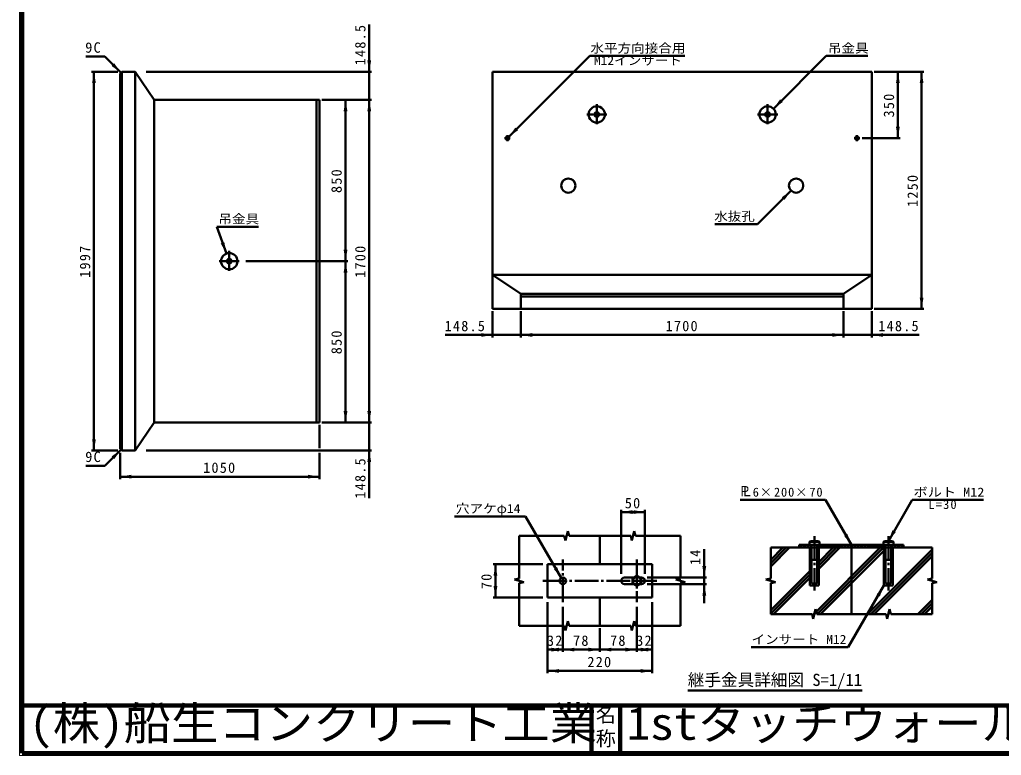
# Model space of a CAD drawing. Units: millimetres, scale not verified, with parts at other scales. Extents: x 100 to 4105, y 100 to 2870.
# Drawn here: x 100 to 2168, y 100 to 1652 of the extents above; entities that cross this region are included whole.
import ezdxf
from ezdxf.enums import TextEntityAlignment as Align

# ---------------------------------------------------------------- set-up
doc = ezdxf.new("R2010")
doc.units = ezdxf.units.MM
doc.header["$LTSCALE"] = 5
doc.linetypes.add('USER1', pattern=[8, 4, -4])
doc.linetypes.add('USER2', pattern=[13.4, 10, -1.2, 1, -1.2])
doc.layers.add('V-nasSTD', color=7, linetype='Continuous', lineweight=50)
doc.styles.add('ＭＳ ゴシック', font='')
doc.styles.get('ＭＳ ゴシック').set_extended_font_data('MS Gothic')

msp = doc.modelspace()

# ---------------------------------------------------------------- hatches: boundary and pattern name
at = {"layer": 'V-nasSTD'}
for points in [[(296.461, 1556.698), (299.289, 1559.526), (313.431, 1539.727), (293.632, 1553.869)], [(836.631, 1565.527), (840.631, 1565.527), (836.631, 1541.527), (832.631, 1565.527)], [(256.631, 1517.527), (252.631, 1517.527), (256.631, 1541.527), (260.631, 1517.527)], [(1950.431, 1517.527), (1946.431, 1517.527), (1950.431, 1541.527), (1954.431, 1517.527)], [(2000.431, 1517.527), (1996.431, 1517.527), (2000.431, 1541.527), (2004.431, 1517.527)], [(786.631, 1458.127), (782.631, 1458.127), (786.631, 1482.127), (790.631, 1458.127)], [(836.631, 1458.127), (832.631, 1458.127), (836.631, 1482.127), (840.631, 1458.127)], [(1705.164, 1480.66), (1707.992, 1477.832), (1688.193, 1463.689), (1702.336, 1483.488)], [(1147.489, 1421.185), (1150.317, 1418.356), (1130.518, 1404.214), (1144.66, 1424.013)], [(1950.431, 1425.527), (1954.431, 1425.527), (1950.431, 1401.527), (1946.431, 1425.527)], [(1708.454, 1273.95), (1705.626, 1276.779), (1725.425, 1290.921), (1711.282, 1271.122)], [(527.54, 1180.843), (531.299, 1182.211), (535.748, 1158.29), (523.781, 1179.475)], [(786.631, 1166.127), (790.631, 1166.127), (786.631, 1142.127), (782.631, 1166.127)], [(786.631, 1118.127), (782.631, 1118.127), (786.631, 1142.127), (790.631, 1118.127)], [(2000.431, 1065.527), (2004.431, 1065.527), (2000.431, 1041.527), (1996.431, 1065.527)], [(1072.631, 986.527), (1072.631, 990.527), (1096.631, 986.527), (1072.631, 982.527)], [(1180.031, 986.527), (1180.031, 982.527), (1156.031, 986.527), (1180.031, 990.527)], [(1812.031, 986.527), (1812.031, 990.527), (1836.031, 986.527), (1812.031, 982.527)], [(1919.431, 986.527), (1919.431, 982.527), (1895.431, 986.527), (1919.431, 990.527)], [(786.631, 826.127), (790.631, 826.127), (786.631, 802.127), (782.631, 826.127)], [(836.631, 826.127), (840.631, 826.127), (836.631, 802.127), (832.631, 826.127)], [(256.631, 766.727), (260.631, 766.727), (256.631, 742.727), (252.631, 766.727)], [(296.461, 727.557), (299.289, 724.728), (313.431, 744.527), (293.632, 730.385)], [(836.631, 718.727), (832.631, 718.727), (836.631, 742.727), (840.631, 718.727)], [(335.631, 687.727), (335.631, 683.727), (311.631, 687.727), (335.631, 691.727)], [(707.631, 687.727), (707.631, 691.727), (731.631, 687.727), (707.631, 683.727)], [(1391.538, 613.037), (1391.538, 609.037), (1367.538, 613.037), (1391.538, 617.037)], [(1393.538, 613.037), (1393.538, 617.037), (1417.538, 613.037), (1393.538, 609.037)], [(1840.538, 564.822), (1844.002, 566.822), (1852.538, 544.037), (1837.073, 562.822)], [(1942.538, 572.822), (1946.002, 570.822), (1930.538, 552.037), (1939.073, 574.822)], [(1102.538, 479.037), (1098.538, 479.037), (1102.538, 503.037), (1106.538, 479.037)], [(1229.038, 494.884), (1232.502, 496.884), (1241.038, 474.099), (1225.573, 492.884)], [(1542.538, 499.037), (1546.538, 499.037), (1542.538, 475.037), (1538.538, 499.037)], [(1102.538, 457.037), (1106.538, 457.037), (1102.538, 433.037), (1098.538, 457.037)], [(1542.538, 437.037), (1538.538, 437.037), (1542.538, 461.037), (1546.538, 437.037)], [(1909.038, 437.252), (1912.502, 435.252), (1921.038, 458.037), (1905.573, 439.252)], [(1236.538, 323.037), (1236.538, 319.037), (1212.538, 323.037), (1236.538, 327.037)], [(1220.538, 323.037), (1220.538, 327.037), (1244.538, 323.037), (1220.538, 319.037)], [(1268.538, 323.037), (1268.538, 319.037), (1244.538, 323.037), (1268.538, 327.037)], [(1298.538, 323.037), (1298.538, 327.037), (1322.538, 323.037), (1298.538, 319.037)], [(1346.538, 323.037), (1346.538, 319.037), (1322.538, 323.037), (1346.538, 327.037)], [(1376.538, 323.037), (1376.538, 327.037), (1400.538, 323.037), (1376.538, 319.037)], [(1424.538, 323.037), (1424.538, 319.037), (1400.538, 323.037), (1424.538, 327.037)], [(1408.538, 323.037), (1408.538, 327.037), (1432.538, 323.037), (1408.538, 319.037)], [(1236.538, 278.037), (1236.538, 274.037), (1212.538, 278.037), (1236.538, 282.037)], [(1408.538, 278.037), (1408.538, 282.037), (1432.538, 278.037), (1408.538, 274.037)]]:
    msp.add_hatch(color=256, dxfattribs=at).paths.add_polyline_path(points)

# ---------------------------------------------------------------- linework, layer by layer
at = {"layer": 'V-nasSTD', "lineweight": 100}
for p, q in [((105, 2865), (105, 105)), ((105, 205), (4100, 205)), ((1305, 205), (1305, 105)), ((1365, 205), (1365, 105)), ((105, 105), (4100, 105))]:
    msp.add_line(p, q, dxfattribs=at)
at = {"layer": 'V-nasSTD'}
for p, q in [((836.631, 1541.527), (836.631, 1641.527)), ((279.49, 1573.668), (239.49, 1573.668)), ((313.431, 1539.727), (279.49, 1573.668)), ((1130.518, 1404.214), (1301.229, 1574.925)), ((1301.229, 1574.925), (1501.229, 1574.925)), ((1688.193, 1463.689), (1799.429, 1574.925)), ((1799.429, 1574.925), (1887.429, 1574.925)), ((306.631, 1541.527), (251.631, 1541.527)), ((256.631, 1541.527), (256.631, 742.727)), ((315.231, 1541.527), (311.631, 1537.927)), ((311.631, 1537.927), (311.631, 746.327)), ((343.631, 1541.527), (315.231, 1541.527)), ((315.231, 1541.527), (315.231, 742.727)), ((343.631, 742.727), (343.631, 1541.527)), ((343.631, 1541.527), (383.631, 1482.127)), ((366.631, 1541.527), (841.631, 1541.527)), ((836.631, 1482.127), (836.631, 1541.527)), ((1096.631, 1541.527), (1096.631, 1041.527)), ((1895.431, 1541.527), (1096.631, 1541.527)), ((1895.431, 1041.527), (1895.431, 1541.527)), ((2005.431, 1541.527), (1900.431, 1541.527)), ((1950.431, 1541.527), (1950.431, 1401.527)), ((2000.431, 1541.527), (2000.431, 1041.527)), ((731.631, 1482.127), (383.631, 1482.127)), ((383.631, 802.127), (383.631, 1482.127)), ((725.631, 802.127), (725.631, 1482.127)), ((731.631, 802.127), (731.631, 1482.127)), ((736.631, 1482.127), (841.631, 1482.127)), ((786.631, 1142.127), (786.631, 1482.127)), ((836.631, 802.127), (836.631, 1482.127)), ((1955.431, 1401.527), (1875.431, 1401.527)), ((1654.714, 1220.21), (1725.425, 1290.921)), ((535.748, 1158.29), (515.227, 1214.672)), ((515.227, 1214.672), (603.227, 1214.672)), ((1564.714, 1220.21), (1654.714, 1220.21)), ((576.631, 1142.127), (791.631, 1142.127)), ((786.631, 802.127), (786.631, 1142.127)), ((1096.631, 1113.527), (1895.431, 1113.527)), ((1096.631, 1113.527), (1156.031, 1073.527)), ((1836.031, 1073.527), (1895.431, 1113.527)), ((1156.031, 1073.527), (1836.031, 1073.527)), ((1156.031, 1041.527), (1156.031, 1073.527)), ((1156.031, 1067.527), (1836.031, 1067.527)), ((1836.031, 1041.527), (1836.031, 1073.527)), ((1096.631, 1041.527), (1895.431, 1041.527)), ((1096.631, 1036.527), (1096.631, 981.527)), ((1156.031, 1036.527), (1156.031, 981.527)), ((1836.031, 1036.527), (1836.031, 981.527)), ((1895.431, 1036.527), (1895.431, 981.527)), ((2005.431, 1041.527), (1900.431, 1041.527)), ((1096.631, 986.527), (996.631, 986.527)), ((1156.031, 986.527), (1096.631, 986.527)), ((1156.031, 986.527), (1836.031, 986.527)), ((1836.031, 986.527), (1895.431, 986.527)), ((1895.431, 986.527), (1995.431, 986.527)), ((383.631, 802.127), (343.631, 742.727)), ((731.631, 802.127), (383.631, 802.127)), ((731.631, 747.727), (731.631, 797.127)), ((736.631, 802.127), (841.631, 802.127)), ((836.631, 802.127), (836.631, 742.727)), ((311.631, 746.327), (315.231, 742.727)), ((306.631, 742.727), (251.631, 742.727)), ((313.431, 744.527), (279.49, 710.586)), ((311.631, 682.727), (311.631, 737.727)), ((315.231, 742.727), (343.631, 742.727)), ((366.631, 742.727), (841.631, 742.727)), ((731.631, 682.727), (731.631, 737.727)), ((836.631, 742.727), (836.631, 642.727)), ((279.49, 710.586), (239.49, 710.586)), ((731.631, 687.727), (311.631, 687.727)), ((1617.919, 638.639), (1797.919, 638.639)), ((1797.919, 638.639), (1852.538, 544.037)), ((1980.538, 638.639), (1930.538, 552.037)), ((1980.538, 638.639), (2130.538, 638.639)), ((1016.038, 604.003), (1166.038, 604.003)), ((1241.038, 474.099), (1166.038, 604.003)), ((1367.538, 618.037), (1367.538, 483.037)), ((1367.538, 613.037), (1417.538, 613.037)), ((1417.538, 618.037), (1417.538, 483.037)), ((1152.538, 563.037), (1247.538, 563.037)), ((1152.538, 473.037), (1152.538, 563.037)), ((1247.538, 563.037), (1250.038, 553.037)), ((1255.038, 573.037), (1250.038, 553.037)), ((1255.038, 573.037), (1257.538, 563.037)), ((1257.538, 563.037), (1387.538, 563.037)), ((1322.538, 563.037), (1322.538, 503.037)), ((1387.538, 563.037), (1390.038, 553.037)), ((1395.038, 573.037), (1390.038, 553.037)), ((1395.038, 573.037), (1397.538, 563.037)), ((1397.538, 563.037), (1492.538, 563.037)), ((1492.538, 563.037), (1492.538, 473.037)), ((1682.538, 538.037), (1682.538, 473.037)), ((2022.538, 538.037), (1682.538, 538.037)), ((1708.241, 538.037), (1682.538, 512.333)), ((1715.313, 538.037), (1682.538, 505.262)), ((1722.384, 538.037), (1682.538, 498.191)), ((1962.538, 544.037), (1742.538, 544.037)), ((1742.538, 544.037), (1742.538, 538.037)), ((1743.597, 538.037), (1749.597, 544.037)), ((1750.668, 538.037), (1756.668, 544.037)), ((1757.739, 538.037), (1763.739, 544.037)), ((1766.038, 552.037), (1764.038, 550.037)), ((1764.038, 550.037), (1764.038, 544.037)), ((1785.038, 550.037), (1764.038, 550.037)), ((1764.038, 544.037), (1785.038, 544.037)), ((1764.81, 538.037), (1768.538, 541.764)), ((1765.038, 458.037), (1765.038, 538.037)), ((1783.038, 552.037), (1766.038, 552.037)), ((1768.538, 514.037), (1768.538, 544.037)), ((1913.302, 538.037), (1778.29, 403.025)), ((1920.373, 538.037), (1780.373, 398.037)), ((1784.952, 544.037), (1780.538, 539.622)), ((1780.538, 544.037), (1780.538, 514.037)), ((1783.038, 552.037), (1785.038, 550.037)), ((1784.038, 458.037), (1784.038, 538.037)), ((1814.307, 538.037), (1784.038, 507.767)), ((1821.379, 538.037), (1784.038, 500.696)), ((1828.45, 538.037), (1784.038, 493.625)), ((1785.038, 544.037), (1785.038, 550.037)), ((1786.023, 538.037), (1792.023, 544.037)), ((1793.094, 538.037), (1799.094, 544.037)), ((1800.165, 538.037), (1806.165, 544.037)), ((1807.236, 538.037), (1813.236, 544.037)), ((1814.307, 538.037), (1820.307, 544.037)), ((1821.379, 538.037), (1827.379, 544.037)), ((1828.45, 538.037), (1834.45, 544.037)), ((1835.521, 538.037), (1841.521, 544.037)), ((1842.592, 538.037), (1848.592, 544.037)), ((1849.663, 538.037), (1852.538, 540.912)), ((1855.663, 544.037), (1852.538, 540.912)), ((1852.538, 538.037), (1852.538, 398.037)), ((1856.734, 538.037), (1862.734, 544.037)), ((1863.805, 538.037), (1869.805, 544.037)), ((1870.876, 538.037), (1876.876, 544.037)), ((1877.947, 538.037), (1883.947, 544.037)), ((1885.018, 538.037), (1891.018, 544.037)), ((1892.089, 538.037), (1898.089, 544.037)), ((1899.16, 538.037), (1905.16, 544.037)), ((1906.231, 538.037), (1912.231, 544.037)), ((1913.302, 538.037), (1919.302, 544.037)), ((1922.038, 552.037), (1920.038, 550.037)), ((1920.038, 550.037), (1920.038, 544.037)), ((1941.038, 550.037), (1920.038, 550.037)), ((1920.038, 544.037), (1941.038, 544.037)), ((1920.373, 538.037), (1924.538, 542.201)), ((1921.038, 458.037), (1921.038, 538.037)), ((1939.038, 552.037), (1922.038, 552.037)), ((1924.538, 514.037), (1924.538, 544.037)), ((1940.516, 544.037), (1936.538, 540.059)), ((1936.538, 544.037), (1936.538, 514.037)), ((1939.038, 552.037), (1941.038, 550.037)), ((1940.038, 458.037), (1940.038, 538.037)), ((1941.038, 544.037), (1941.038, 550.037)), ((1941.587, 538.037), (1947.587, 544.037)), ((1948.658, 538.037), (1954.658, 544.037)), ((1955.729, 538.037), (1961.729, 544.037)), ((1962.538, 544.037), (1962.538, 538.037)), ((2022.538, 473.037), (2022.538, 538.037)), ((1542.538, 475.037), (1542.538, 535.037)), ((1787.445, 398.037), (1921.038, 531.63)), ((1886.439, 398.037), (2022.538, 534.135)), ((1893.511, 398.037), (2022.538, 527.064)), ((1900.582, 398.037), (2022.538, 519.993)), ((1097.538, 503.037), (1202.538, 503.037)), ((1102.538, 433.037), (1102.538, 503.037)), ((1212.538, 503.037), (1212.538, 433.037)), ((1432.538, 503.037), (1212.538, 503.037)), ((1432.538, 433.037), (1432.538, 503.037)), ((1768.538, 464.037), (1768.538, 514.037)), ((1780.538, 464.037), (1780.538, 514.037)), ((1924.538, 464.037), (1924.538, 514.037)), ((1936.538, 464.037), (1936.538, 514.037)), ((1391.444, 473.287), (1400.538, 478.537)), ((1400.538, 478.537), (1409.631, 473.287)), ((1744.307, 468.037), (1765.038, 488.767)), ((1751.379, 468.037), (1765.038, 481.696)), ((1142.538, 470.537), (1152.538, 473.037)), ((1142.538, 470.537), (1162.538, 465.537)), ((1152.538, 463.037), (1162.538, 465.537)), ((1152.538, 373.037), (1152.538, 463.037)), ((1374.538, 475.037), (1394.475, 475.037)), ((1394.475, 461.037), (1374.538, 461.037)), ((1391.444, 462.787), (1391.444, 473.287)), ((1400.538, 457.537), (1391.444, 462.787)), ((1409.631, 462.787), (1400.538, 457.537)), ((1406.6, 475.037), (1410.538, 475.037)), ((1410.538, 461.037), (1406.6, 461.037)), ((1409.631, 473.287), (1409.631, 462.787)), ((1547.538, 475.037), (1422.538, 475.037)), ((1547.538, 461.037), (1422.538, 461.037)), ((1482.538, 470.537), (1492.538, 473.037)), ((1482.538, 470.537), (1502.538, 465.537)), ((1492.538, 463.037), (1502.538, 465.537)), ((1492.538, 463.037), (1492.538, 373.037)), ((1542.538, 461.037), (1542.538, 475.037)), ((1542.538, 421.037), (1542.538, 461.037)), ((1672.538, 470.537), (1682.538, 473.037)), ((1672.538, 470.537), (1692.538, 465.537)), ((1744.307, 468.037), (1682.538, 406.267)), ((1751.379, 468.037), (1682.538, 399.196)), ((1682.538, 463.037), (1692.538, 465.537)), ((1682.806, 463.104), (1682.538, 462.836)), ((1682.538, 463.037), (1682.538, 398.037)), ((1758.45, 468.037), (1688.45, 398.037)), ((1758.45, 468.037), (1765.038, 474.625)), ((1784.038, 458.037), (1765.038, 458.037)), ((1846.038, 328.133), (1921.038, 458.037)), ((1940.038, 458.037), (1921.038, 458.037)), ((2012.538, 470.537), (2022.538, 473.037)), ((2012.538, 470.537), (2032.538, 465.537)), ((2022.538, 463.037), (2032.538, 465.537)), ((2022.538, 463.037), (2022.538, 398.037)), ((2031.449, 465.265), (2031.884, 465.7)), ((1097.538, 433.037), (1202.538, 433.037)), ((1212.538, 433.037), (1432.538, 433.037)), ((1212.538, 423.037), (1212.538, 273.037)), ((1322.538, 433.037), (1322.538, 373.037)), ((1432.538, 423.037), (1432.538, 273.037)), ((1992.506, 398.037), (2022.538, 428.069)), ((1999.577, 398.037), (2022.538, 420.998)), ((2006.648, 398.037), (2022.538, 413.927)), ((1244.538, 413.037), (1244.538, 318.037)), ((1400.538, 413.037), (1400.538, 318.037)), ((1682.538, 398.037), (1769.538, 398.037)), ((1769.538, 398.037), (1772.038, 388.037)), ((1770.29, 395.025), (1774.949, 399.684)), ((1777.038, 408.037), (1772.038, 388.037)), ((1777.038, 408.037), (1779.538, 398.037)), ((1779.538, 398.037), (1925.538, 398.037)), ((1925.538, 398.037), (1928.038, 388.037)), ((1933.038, 408.037), (1928.038, 388.037)), ((1933.038, 408.037), (1935.538, 398.037)), ((1935.538, 398.037), (2022.538, 398.037)), ((1247.538, 373.037), (1152.538, 373.037)), ((1247.538, 373.037), (1250.038, 363.037)), ((1255.038, 383.037), (1250.038, 363.037)), ((1255.038, 383.037), (1257.538, 373.037)), ((1387.538, 373.037), (1257.538, 373.037)), ((1387.538, 373.037), (1390.038, 363.037)), ((1395.038, 383.037), (1390.038, 363.037)), ((1395.038, 383.037), (1397.538, 373.037)), ((1492.538, 373.037), (1397.538, 373.037)), ((1322.538, 368.037), (1322.538, 318.037)), ((1212.538, 323.037), (1244.538, 323.037)), ((1244.538, 323.037), (1322.538, 323.037)), ((1322.538, 323.037), (1400.538, 323.037)), ((1432.538, 323.037), (1400.538, 323.037)), ((1846.038, 328.133), (1641.038, 328.133)), ((1212.538, 278.037), (1432.538, 278.037)), ((1507.538, 237.009), (1875.038, 237.009))]:
    msp.add_line(p, q, dxfattribs=at)
at = {"layer": 'V-nasSTD', "linetype": 'USER2'}
for p, q in [((1316.031, 1473.327), (1316.031, 1430.927)), ((1676.031, 1473.327), (1676.031, 1430.927)), ((1294.831, 1451.527), (1337.231, 1451.527)), ((1654.831, 1451.527), (1697.231, 1451.527)), ((1127.831, 1395.527), (1127.831, 1407.527)), ((1864.231, 1395.527), (1864.231, 1407.527)), ((1121.831, 1401.527), (1133.831, 1401.527)), ((1858.231, 1401.527), (1870.231, 1401.527)), ((541.631, 1163.927), (541.631, 1121.527)), ((520.431, 1142.127), (562.831, 1142.127)), ((1774.538, 562.037), (1774.538, 448.037)), ((1930.538, 562.037), (1930.538, 448.037)), ((1244.538, 423.037), (1244.538, 513.037)), ((1400.538, 513.037), (1400.538, 423.037)), ((1202.538, 468.037), (1442.538, 468.037))]:
    msp.add_line(p, q, dxfattribs=at)
at = {"layer": 'V-nasSTD', "linetype": 'USER1'}
for p, q in [((1394.475, 475.037), (1406.6, 475.037)), ((1406.6, 461.037), (1394.475, 461.037))]:
    msp.add_line(p, q, dxfattribs=at)
at = {"layer": 'V-nasSTD', "lineweight": 13}
msp.add_lwpolyline([(100, 100), (100, 2870), (4105, 2870), (4105, 100)], close=True, dxfattribs=at)
at = {"layer": 'V-nasSTD'}
for centre, radius in [((1316.031, 1451.527), 17.2), ((1676.031, 1451.527), 17.2), ((1316.031, 1451.527), 5), ((1676.031, 1451.527), 5), ((1127.831, 1401.527), 3.8), ((1127.831, 1401.527), 2.4), ((1127.831, 1401.527), 2), ((1864.231, 1401.527), 3.8), ((1864.231, 1401.527), 2.4), ((1864.231, 1401.527), 2), ((1256.031, 1301.527), 15), ((1736.031, 1301.527), 15), ((541.631, 1142.127), 17.2), ((541.631, 1142.127), 5), ((1400.538, 468.037), 8.5), ((1244.538, 468.037), 7)]:
    msp.add_circle(centre, radius, dxfattribs=at)
for centre, radius, start, end in [((1774.538, 523.474), 28.562, 68.4314, 111.5686), ((1930.538, 523.474), 28.562, 68.4314, 111.5686), ((1774.538, 522.037), 10, 233.1301, 306.8699), ((1930.538, 522.037), 10, 233.1301, 306.8699), ((1374.538, 468.037), 7, 90, 270), ((1410.538, 468.037), 7, 270, 90), ((1774.538, 472.037), 10, 233.1301, 306.8699), ((1930.538, 472.037), 10, 233.1301, 306.8699)]:
    msp.add_arc(centre, radius, start, end, dxfattribs=at)

# ---------------------------------------------------------------- texts
at = {"layer": 'V-nasSTD', "style": 'ＭＳ ゴシック'}
for s, height, width, p in [('水平方向接合用', 19.06, 1.1, (1402.729, 1600.925)), ('吊金具', 19.06, 1.1, (1845.929, 1600.925)), ('M12インサート', 19.06, 1.1, (1402.729, 1574.925)), ('吊金具', 19.06, 1.1, (561.727, 1240.672)), ('水抜孔', 19.06, 1.1, (1606.214, 1246.21)), ('Ｐ', 21.63, 0.9, (1627.796, 668.139)), ('Ｌ', 21.63, 0.9, (1632.419, 668.139)), ('ボルト M12', 19.06, 1.15, (2058.038, 664.639)), ('穴アケφ14', 19.06, 1.1, (1087.288, 630.003)), ('インサート M12', 19.06, 1.1, (1742.038, 354.133))]:
    msp.add_text(s, height=height, dxfattribs=dict(at, width=width)).set_placement(p, align=Align.TOP_CENTER)
msp.add_text('継手金具詳細図 S=1/11', height=25.66, dxfattribs=at).set_placement((1691.288, 272.009), align=Align.TOP_CENTER)
at = {"layer": 'V-nasSTD', "style": 'ＭＳ ゴシック', "width": 1.05}
for s, p in [('(株)船生コンクリート工業', (120, 202.55)), ('1stタッチウォール標準型', (1378.75, 202.47))]:
    msp.add_text(s, height=69.65, dxfattribs=at).set_placement(p, align=Align.TOP_LEFT)
at = {"layer": 'V-nasSTD', "style": 'ＭＳ ゴシック'}
for s, p in [('名', (1313.982, 200.999)), ('称', (1313.976, 151.01))]:
    msp.add_text(s, height=30.79, dxfattribs=at).set_placement(p, align=Align.TOP_LEFT)
at = {"layer": 'V-nasSTD', "char_height": 21.99, "attachment_point": 2, "rotation": 90, "style": 'ＭＳ ゴシック'}
for s, insert in [('\\T1.17;148.5', (806.631, 1599.027)), ('\\T1.17;350', (1920.431, 1471.527)), ('\\T1.17;850', (756.631, 1312.127)), ('\\T1.17;1250', (1970.431, 1291.527)), ('\\T1.17;1997', (226.631, 1142.127)), ('\\T1.17;1700', (806.631, 1142.127)), ('\\T1.17;850', (756.631, 972.127)), ('\\T1.17;148.5', (806.631, 685.227)), ('\\T1.17;14', (1512.538, 518.787)), ('\\T1.17;70', (1072.538, 468.037))]:
    msp.add_mtext(s, dxfattribs=dict(at, insert=insert))
at = {"layer": 'V-nasSTD', "attachment_point": 2, "style": 'ＭＳ ゴシック'}
for s, insert, char_height in [('\\T1.17;9C', (255.74, 1603.668), 21.99), ('\\T1.17;148.5', (1039.131, 1016.527), 21.99), ('\\T1.17;1700', (1496.031, 1016.527), 21.99), ('\\T1.17;148.5', (1952.931, 1016.527), 21.99), ('\\T1.17;9C', (255.74, 740.586), 21.99), ('\\T1.17;1050', (521.631, 717.727), 21.99), ('\\T1.15;6×200×70', (1719.169, 664.639), 19.06), ('\\T1.17;50', (1392.537, 643.037), 21.99), ('\\T1.19;L=30', (2045.757, 638.639), 19.06), ('\\T1.17;32', (1228.537, 353.037), 21.99), ('\\T1.17;78', (1283.537, 353.037), 21.99), ('\\T1.17;78', (1361.537, 353.037), 21.99), ('\\T1.17;32', (1416.537, 353.037), 21.99), ('\\T1.17;220', (1322.538, 308.037), 21.99)]:
    msp.add_mtext(s, dxfattribs=dict(at, insert=insert, char_height=char_height))

doc.saveas('drawing.dxf')
